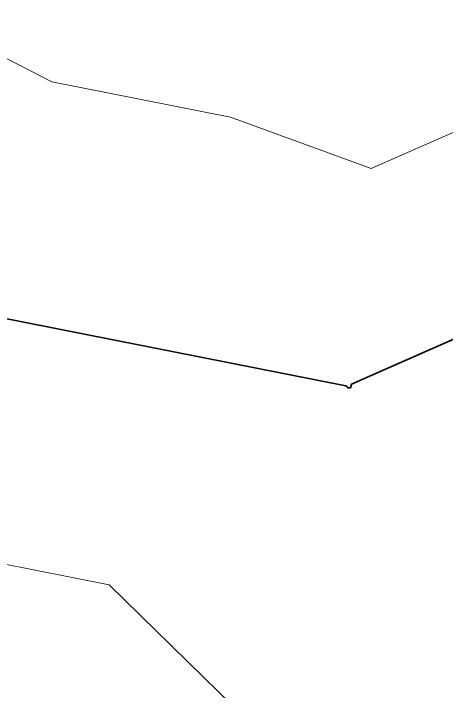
# Model space of a CAD drawing. Header units: millimetres. Extents: x -861324 to 439029, y -308065 to 694685.
# Drawn here: x -105926 to -94915, y -145 to 17084 of the extents above; entities that cross this region are included whole.
import ezdxf

# ---------------------------------------------------------------- set-up
doc = ezdxf.new("R2010")
doc.units = ezdxf.units.MM
doc.layers.add('C-TOPO-MAJR', color=7, linetype='Continuous', lineweight=35)
doc.layers.add('C-TOPO-MINR', color=7, linetype='Continuous', lineweight=9)

msp = doc.modelspace()

# ---------------------------------------------------------------- linework, layer by layer
at = {"layer": 'C-TOPO-MAJR'}
for p, q in [((-87773, 11872), (-97330, 7662)), ((-97474, 7625), (-106471, 9398)), ((-97418, 7571), (-97474, 7625)), ((-97330, 7662), (-97356, 7573)), ((-97396, 7568), (-97418, 7571)), ((-97356, 7573), (-97396, 7568))]:
    msp.add_line(p, q, dxfattribs=at)
at = {"layer": 'C-TOPO-MINR'}
for p, q in [((-104949, 15347), (-108320, 17084)), ((-100407, 14452), (-104949, 15347)), ((-92006, 15271), (-96831, 13146)), ((-96831, 13146), (-100407, 14452)), ((-103495, 2563), (-107994, 3449)), ((-97622, -3173), (-103495, 2563))]:
    msp.add_line(p, q, dxfattribs=at)

doc.saveas('drawing.dxf')
